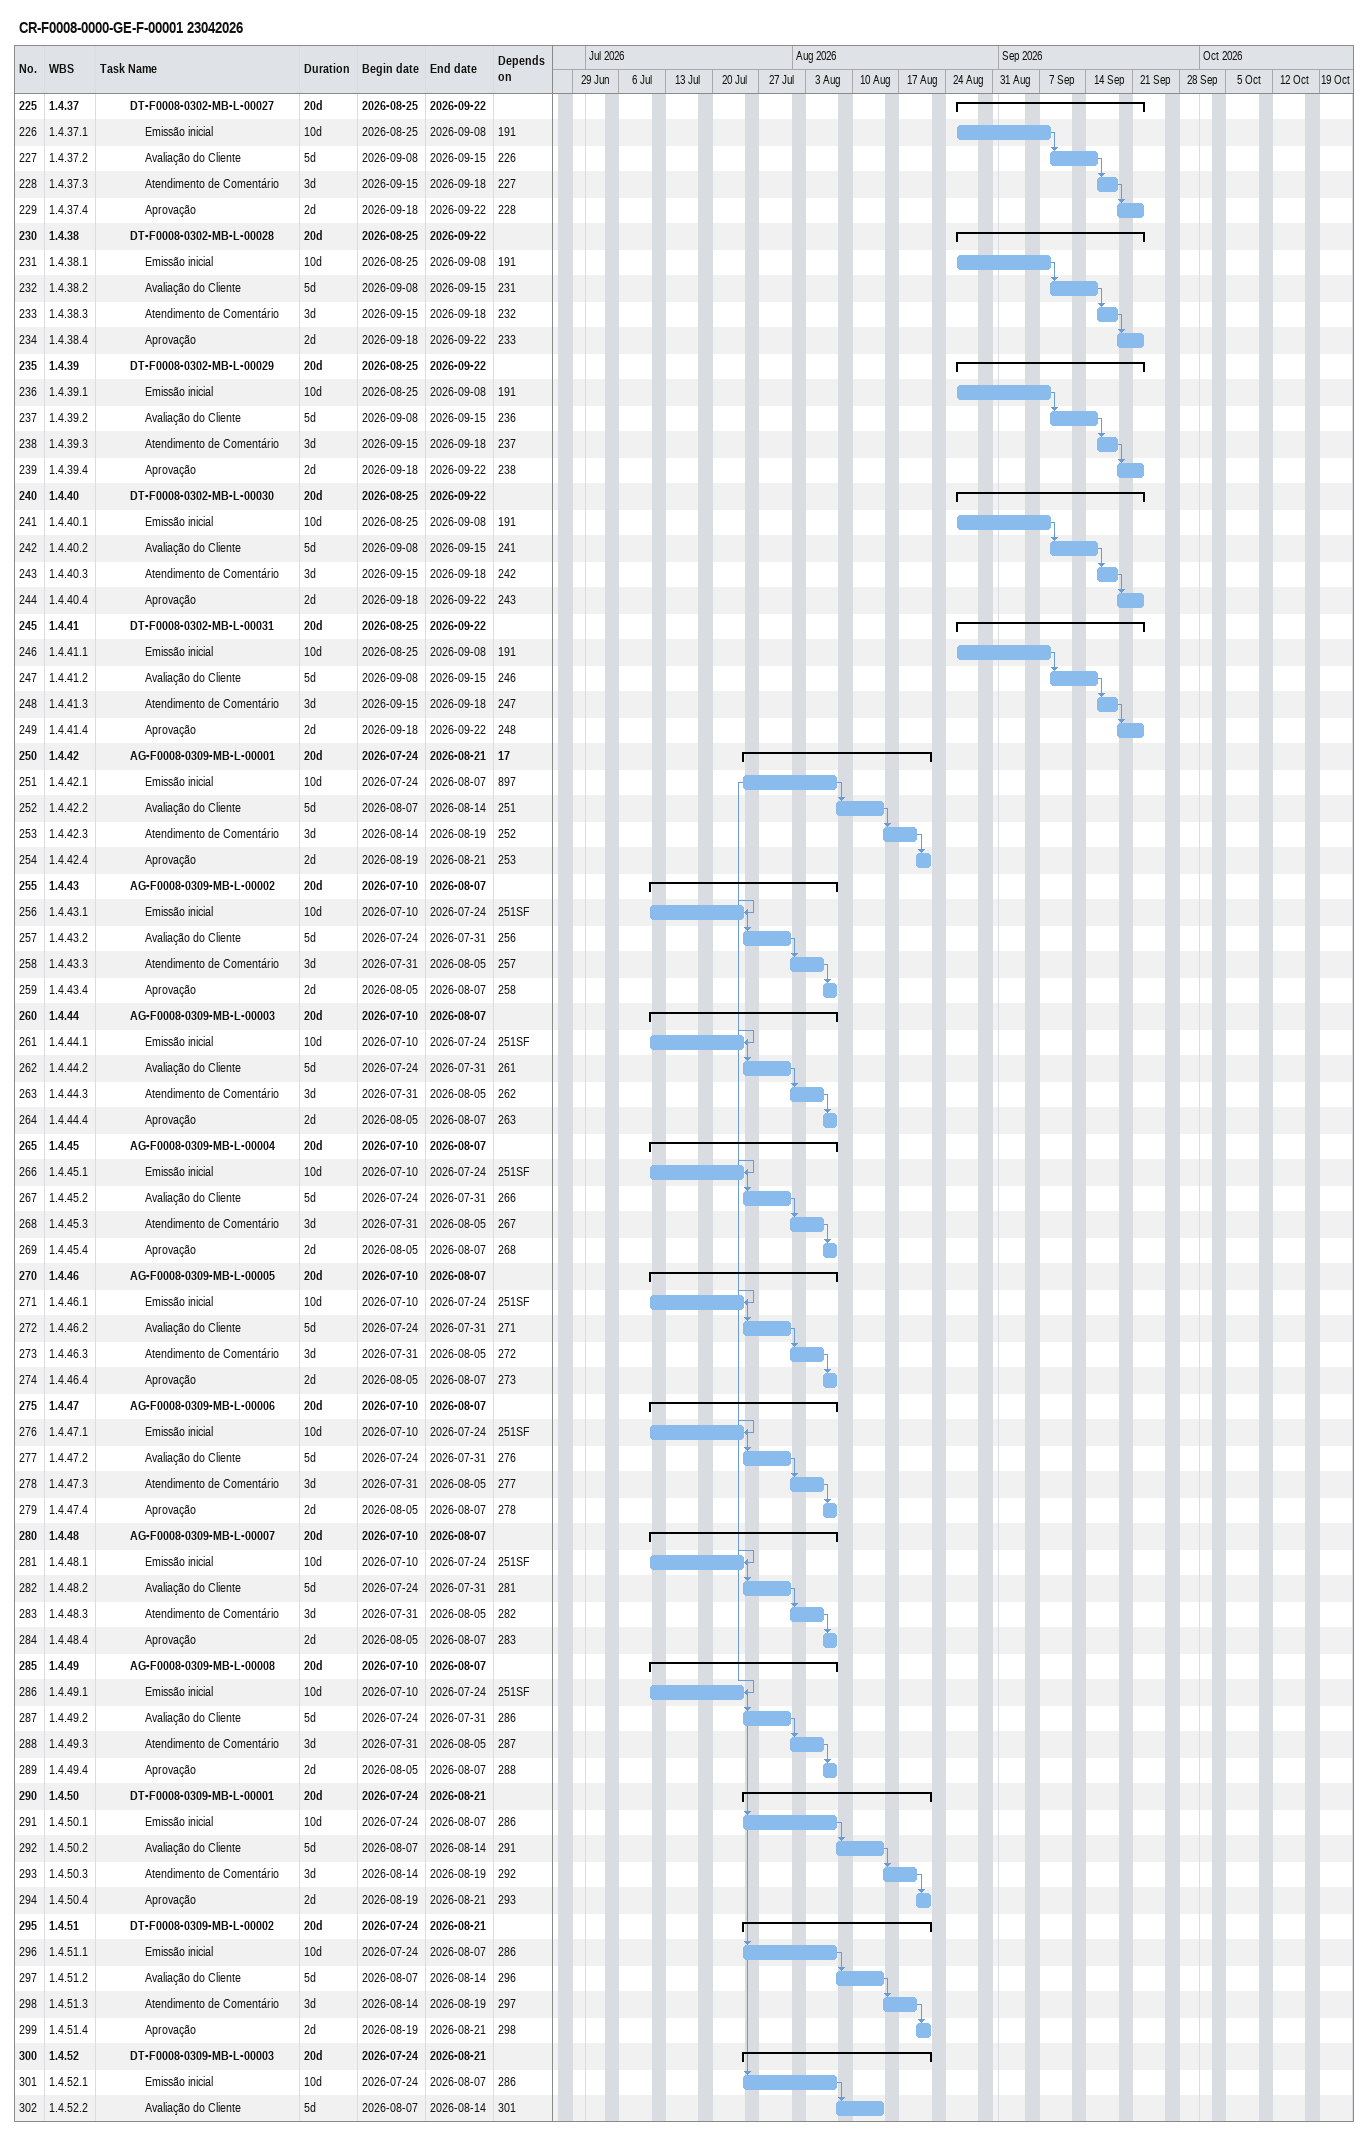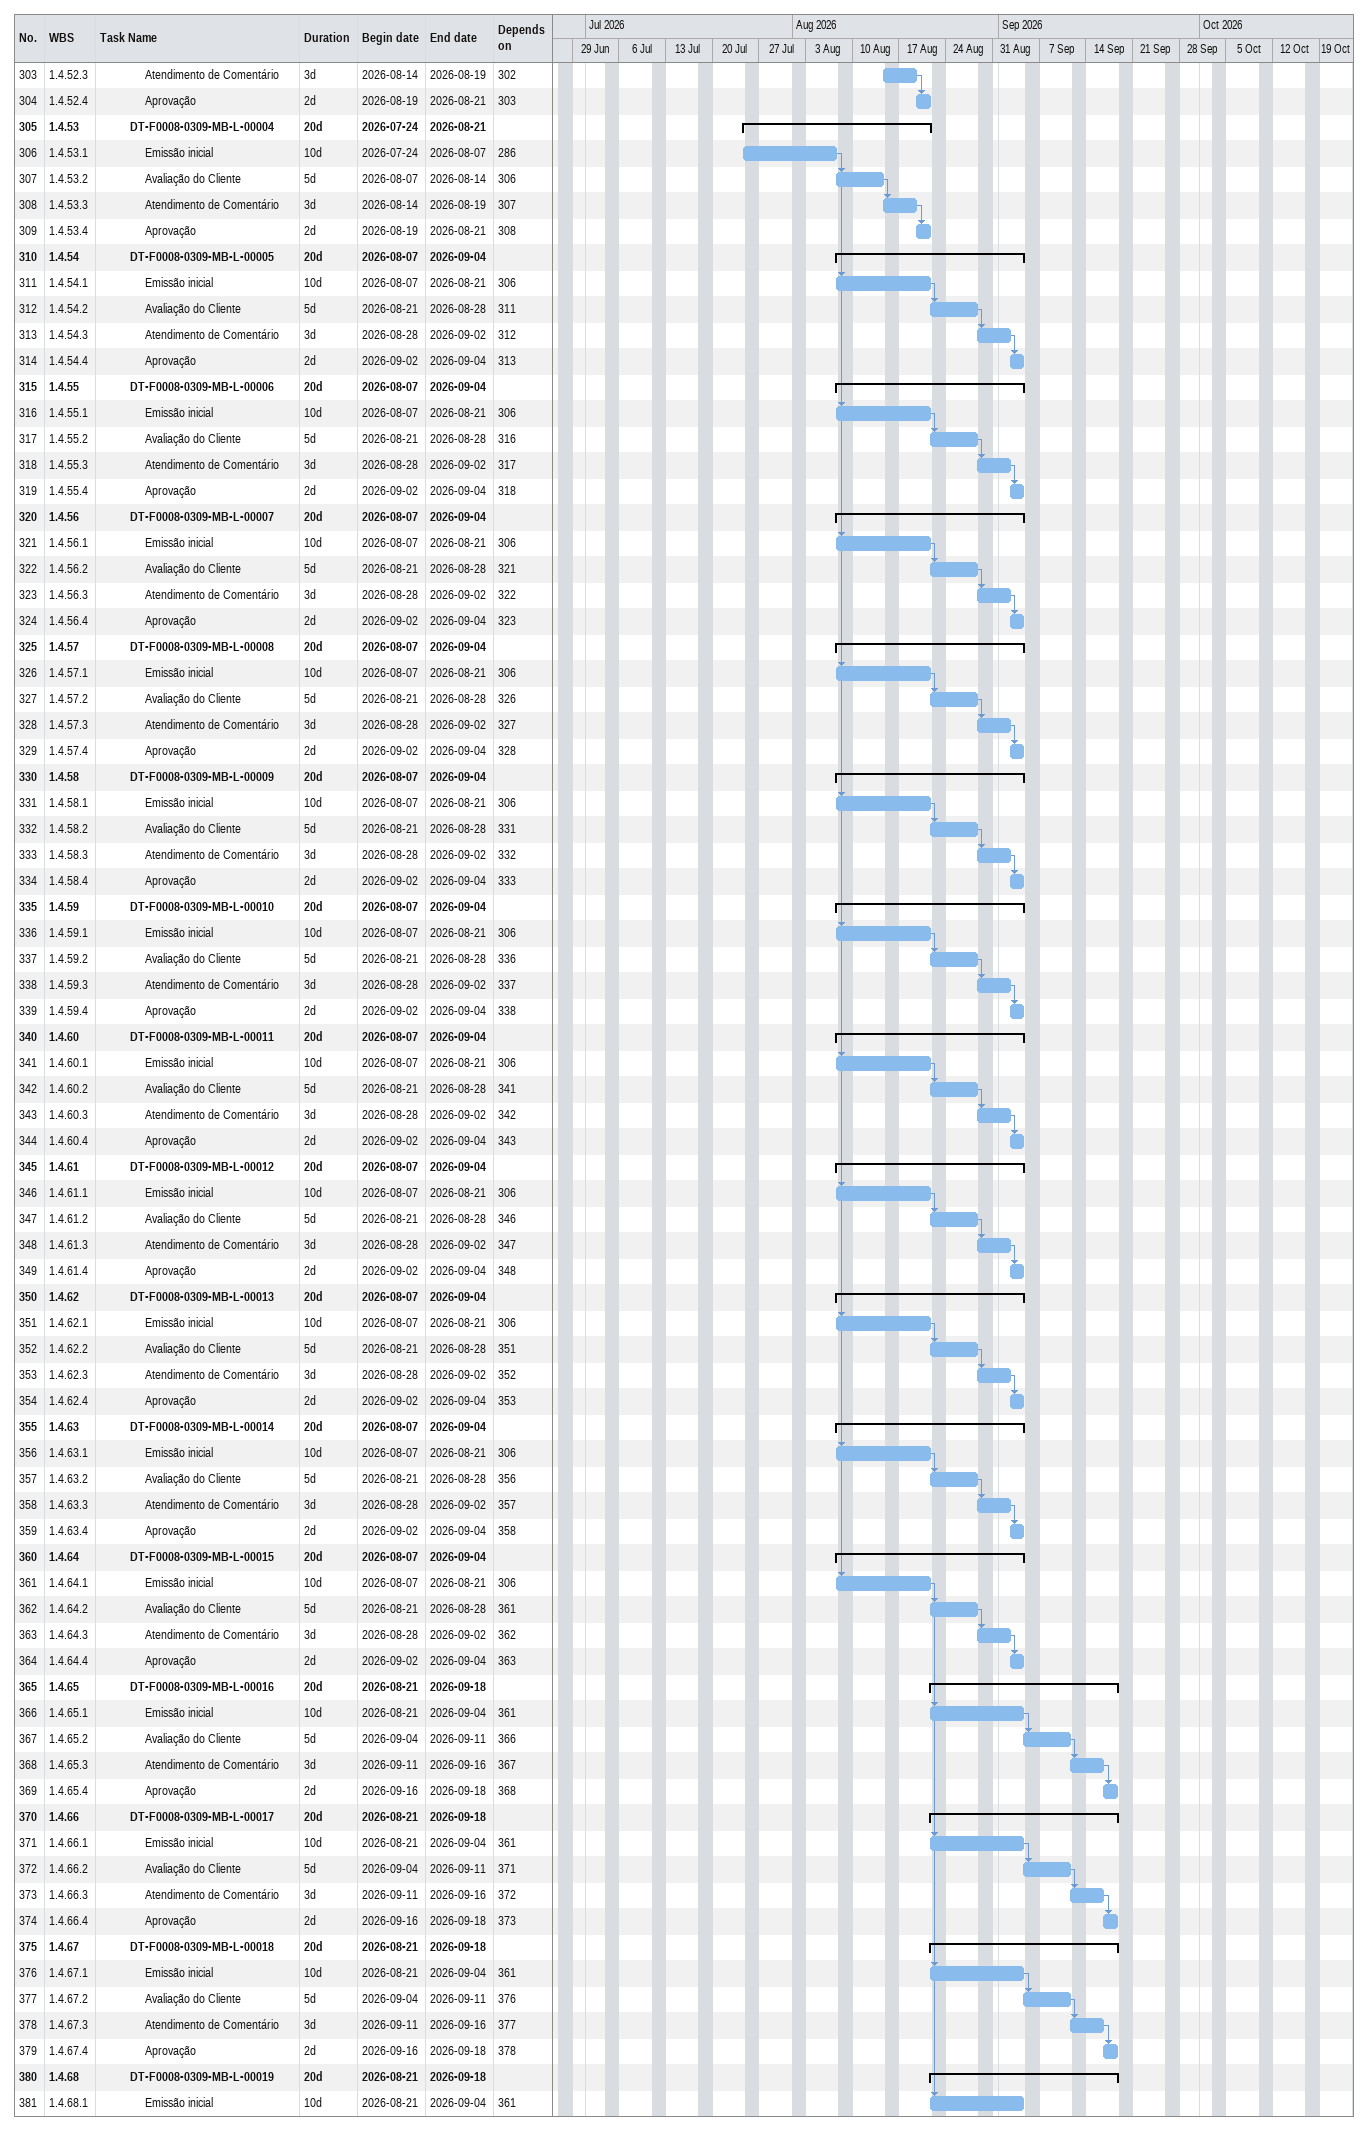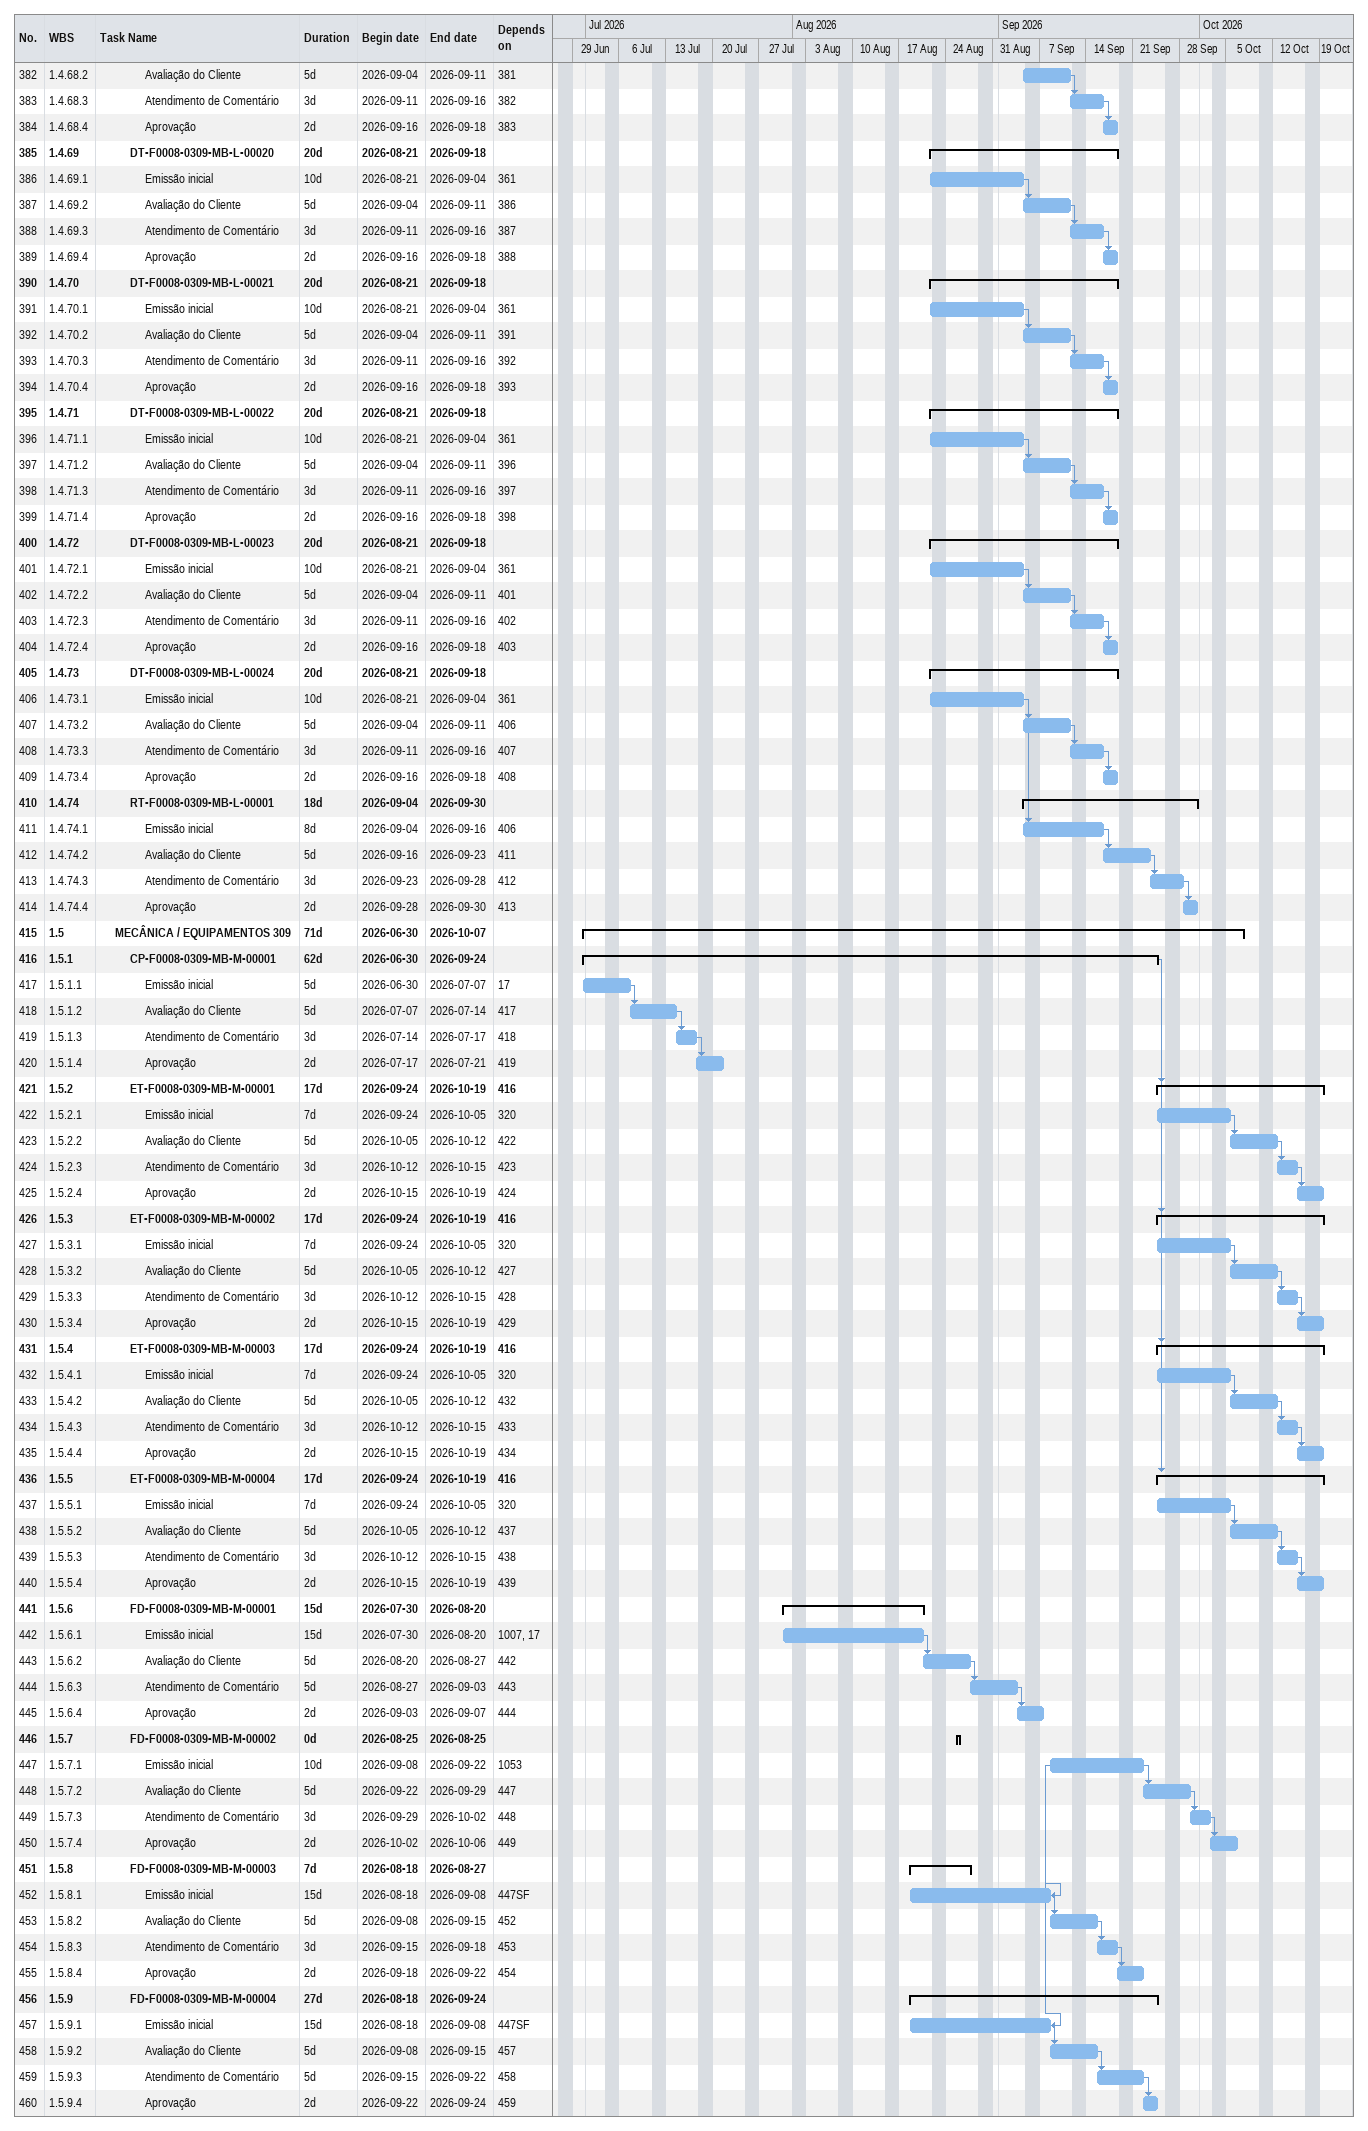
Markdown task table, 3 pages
CR-F0008-0000-GE-F-00001 23042026

| ID | WBS | Task | Duration | Start | Finish | Predecessors |
|---|---|---|---|---|---|---|
| 225 | 1.4.37 | **DT-F0008-0302-MB-L-00027** | 20d | 2026-08-25 | 2026-09-22 |  |
| 226 | 1.4.37.1 | Emissão inicial | 10d | 2026-08-25 | 2026-09-08 | 191 |
| 227 | 1.4.37.2 | Avaliação do Cliente | 5d | 2026-09-08 | 2026-09-15 | 226 |
| 228 | 1.4.37.3 | Atendimento de Comentário | 3d | 2026-09-15 | 2026-09-18 | 227 |
| 229 | 1.4.37.4 | Aprovação | 2d | 2026-09-18 | 2026-09-22 | 228 |
| 230 | 1.4.38 | **DT-F0008-0302-MB-L-00028** | 20d | 2026-08-25 | 2026-09-22 |  |
| 231 | 1.4.38.1 | Emissão inicial | 10d | 2026-08-25 | 2026-09-08 | 191 |
| 232 | 1.4.38.2 | Avaliação do Cliente | 5d | 2026-09-08 | 2026-09-15 | 231 |
| 233 | 1.4.38.3 | Atendimento de Comentário | 3d | 2026-09-15 | 2026-09-18 | 232 |
| 234 | 1.4.38.4 | Aprovação | 2d | 2026-09-18 | 2026-09-22 | 233 |
| 235 | 1.4.39 | **DT-F0008-0302-MB-L-00029** | 20d | 2026-08-25 | 2026-09-22 |  |
| 236 | 1.4.39.1 | Emissão inicial | 10d | 2026-08-25 | 2026-09-08 | 191 |
| 237 | 1.4.39.2 | Avaliação do Cliente | 5d | 2026-09-08 | 2026-09-15 | 236 |
| 238 | 1.4.39.3 | Atendimento de Comentário | 3d | 2026-09-15 | 2026-09-18 | 237 |
| 239 | 1.4.39.4 | Aprovação | 2d | 2026-09-18 | 2026-09-22 | 238 |
| 240 | 1.4.40 | **DT-F0008-0302-MB-L-00030** | 20d | 2026-08-25 | 2026-09-22 |  |
| 241 | 1.4.40.1 | Emissão inicial | 10d | 2026-08-25 | 2026-09-08 | 191 |
| 242 | 1.4.40.2 | Avaliação do Cliente | 5d | 2026-09-08 | 2026-09-15 | 241 |
| 243 | 1.4.40.3 | Atendimento de Comentário | 3d | 2026-09-15 | 2026-09-18 | 242 |
| 244 | 1.4.40.4 | Aprovação | 2d | 2026-09-18 | 2026-09-22 | 243 |
| 245 | 1.4.41 | **DT-F0008-0302-MB-L-00031** | 20d | 2026-08-25 | 2026-09-22 |  |
| 246 | 1.4.41.1 | Emissão inicial | 10d | 2026-08-25 | 2026-09-08 | 191 |
| 247 | 1.4.41.2 | Avaliação do Cliente | 5d | 2026-09-08 | 2026-09-15 | 246 |
| 248 | 1.4.41.3 | Atendimento de Comentário | 3d | 2026-09-15 | 2026-09-18 | 247 |
| 249 | 1.4.41.4 | Aprovação | 2d | 2026-09-18 | 2026-09-22 | 248 |
| 250 | 1.4.42 | **AG-F0008-0309-MB-L-00001** | 20d | 2026-07-24 | 2026-08-21 | 17 |
| 251 | 1.4.42.1 | Emissão inicial | 10d | 2026-07-24 | 2026-08-07 | 897 |
| 252 | 1.4.42.2 | Avaliação do Cliente | 5d | 2026-08-07 | 2026-08-14 | 251 |
| 253 | 1.4.42.3 | Atendimento de Comentário | 3d | 2026-08-14 | 2026-08-19 | 252 |
| 254 | 1.4.42.4 | Aprovação | 2d | 2026-08-19 | 2026-08-21 | 253 |
| 255 | 1.4.43 | **AG-F0008-0309-MB-L-00002** | 20d | 2026-07-10 | 2026-08-07 |  |
| 256 | 1.4.43.1 | Emissão inicial | 10d | 2026-07-10 | 2026-07-24 | 251SF |
| 257 | 1.4.43.2 | Avaliação do Cliente | 5d | 2026-07-24 | 2026-07-31 | 256 |
| 258 | 1.4.43.3 | Atendimento de Comentário | 3d | 2026-07-31 | 2026-08-05 | 257 |
| 259 | 1.4.43.4 | Aprovação | 2d | 2026-08-05 | 2026-08-07 | 258 |
| 260 | 1.4.44 | **AG-F0008-0309-MB-L-00003** | 20d | 2026-07-10 | 2026-08-07 |  |
| 261 | 1.4.44.1 | Emissão inicial | 10d | 2026-07-10 | 2026-07-24 | 251SF |
| 262 | 1.4.44.2 | Avaliação do Cliente | 5d | 2026-07-24 | 2026-07-31 | 261 |
| 263 | 1.4.44.3 | Atendimento de Comentário | 3d | 2026-07-31 | 2026-08-05 | 262 |
| 264 | 1.4.44.4 | Aprovação | 2d | 2026-08-05 | 2026-08-07 | 263 |
| 265 | 1.4.45 | **AG-F0008-0309-MB-L-00004** | 20d | 2026-07-10 | 2026-08-07 |  |
| 266 | 1.4.45.1 | Emissão inicial | 10d | 2026-07-10 | 2026-07-24 | 251SF |
| 267 | 1.4.45.2 | Avaliação do Cliente | 5d | 2026-07-24 | 2026-07-31 | 266 |
| 268 | 1.4.45.3 | Atendimento de Comentário | 3d | 2026-07-31 | 2026-08-05 | 267 |
| 269 | 1.4.45.4 | Aprovação | 2d | 2026-08-05 | 2026-08-07 | 268 |
| 270 | 1.4.46 | **AG-F0008-0309-MB-L-00005** | 20d | 2026-07-10 | 2026-08-07 |  |
| 271 | 1.4.46.1 | Emissão inicial | 10d | 2026-07-10 | 2026-07-24 | 251SF |
| 272 | 1.4.46.2 | Avaliação do Cliente | 5d | 2026-07-24 | 2026-07-31 | 271 |
| 273 | 1.4.46.3 | Atendimento de Comentário | 3d | 2026-07-31 | 2026-08-05 | 272 |
| 274 | 1.4.46.4 | Aprovação | 2d | 2026-08-05 | 2026-08-07 | 273 |
| 275 | 1.4.47 | **AG-F0008-0309-MB-L-00006** | 20d | 2026-07-10 | 2026-08-07 |  |
| 276 | 1.4.47.1 | Emissão inicial | 10d | 2026-07-10 | 2026-07-24 | 251SF |
| 277 | 1.4.47.2 | Avaliação do Cliente | 5d | 2026-07-24 | 2026-07-31 | 276 |
| 278 | 1.4.47.3 | Atendimento de Comentário | 3d | 2026-07-31 | 2026-08-05 | 277 |
| 279 | 1.4.47.4 | Aprovação | 2d | 2026-08-05 | 2026-08-07 | 278 |
| 280 | 1.4.48 | **AG-F0008-0309-MB-L-00007** | 20d | 2026-07-10 | 2026-08-07 |  |
| 281 | 1.4.48.1 | Emissão inicial | 10d | 2026-07-10 | 2026-07-24 | 251SF |
| 282 | 1.4.48.2 | Avaliação do Cliente | 5d | 2026-07-24 | 2026-07-31 | 281 |
| 283 | 1.4.48.3 | Atendimento de Comentário | 3d | 2026-07-31 | 2026-08-05 | 282 |
| 284 | 1.4.48.4 | Aprovação | 2d | 2026-08-05 | 2026-08-07 | 283 |
| 285 | 1.4.49 | **AG-F0008-0309-MB-L-00008** | 20d | 2026-07-10 | 2026-08-07 |  |
| 286 | 1.4.49.1 | Emissão inicial | 10d | 2026-07-10 | 2026-07-24 | 251SF |
| 287 | 1.4.49.2 | Avaliação do Cliente | 5d | 2026-07-24 | 2026-07-31 | 286 |
| 288 | 1.4.49.3 | Atendimento de Comentário | 3d | 2026-07-31 | 2026-08-05 | 287 |
| 289 | 1.4.49.4 | Aprovação | 2d | 2026-08-05 | 2026-08-07 | 288 |
| 290 | 1.4.50 | **DT-F0008-0309-MB-L-00001** | 20d | 2026-07-24 | 2026-08-21 |  |
| 291 | 1.4.50.1 | Emissão inicial | 10d | 2026-07-24 | 2026-08-07 | 286 |
| 292 | 1.4.50.2 | Avaliação do Cliente | 5d | 2026-08-07 | 2026-08-14 | 291 |
| 293 | 1.4.50.3 | Atendimento de Comentário | 3d | 2026-08-14 | 2026-08-19 | 292 |
| 294 | 1.4.50.4 | Aprovação | 2d | 2026-08-19 | 2026-08-21 | 293 |
| 295 | 1.4.51 | **DT-F0008-0309-MB-L-00002** | 20d | 2026-07-24 | 2026-08-21 |  |
| 296 | 1.4.51.1 | Emissão inicial | 10d | 2026-07-24 | 2026-08-07 | 286 |
| 297 | 1.4.51.2 | Avaliação do Cliente | 5d | 2026-08-07 | 2026-08-14 | 296 |
| 298 | 1.4.51.3 | Atendimento de Comentário | 3d | 2026-08-14 | 2026-08-19 | 297 |
| 299 | 1.4.51.4 | Aprovação | 2d | 2026-08-19 | 2026-08-21 | 298 |
| 300 | 1.4.52 | **DT-F0008-0309-MB-L-00003** | 20d | 2026-07-24 | 2026-08-21 |  |
| 301 | 1.4.52.1 | Emissão inicial | 10d | 2026-07-24 | 2026-08-07 | 286 |
| 302 | 1.4.52.2 | Avaliação do Cliente | 5d | 2026-08-07 | 2026-08-14 | 301 |
| 303 | 1.4.52.3 | Atendimento de Comentário | 3d | 2026-08-14 | 2026-08-19 | 302 |
| 304 | 1.4.52.4 | Aprovação | 2d | 2026-08-19 | 2026-08-21 | 303 |
| 305 | 1.4.53 | **DT-F0008-0309-MB-L-00004** | 20d | 2026-07-24 | 2026-08-21 |  |
| 306 | 1.4.53.1 | Emissão inicial | 10d | 2026-07-24 | 2026-08-07 | 286 |
| 307 | 1.4.53.2 | Avaliação do Cliente | 5d | 2026-08-07 | 2026-08-14 | 306 |
| 308 | 1.4.53.3 | Atendimento de Comentário | 3d | 2026-08-14 | 2026-08-19 | 307 |
| 309 | 1.4.53.4 | Aprovação | 2d | 2026-08-19 | 2026-08-21 | 308 |
| 310 | 1.4.54 | **DT-F0008-0309-MB-L-00005** | 20d | 2026-08-07 | 2026-09-04 |  |
| 311 | 1.4.54.1 | Emissão inicial | 10d | 2026-08-07 | 2026-08-21 | 306 |
| 312 | 1.4.54.2 | Avaliação do Cliente | 5d | 2026-08-21 | 2026-08-28 | 311 |
| 313 | 1.4.54.3 | Atendimento de Comentário | 3d | 2026-08-28 | 2026-09-02 | 312 |
| 314 | 1.4.54.4 | Aprovação | 2d | 2026-09-02 | 2026-09-04 | 313 |
| 315 | 1.4.55 | **DT-F0008-0309-MB-L-00006** | 20d | 2026-08-07 | 2026-09-04 |  |
| 316 | 1.4.55.1 | Emissão inicial | 10d | 2026-08-07 | 2026-08-21 | 306 |
| 317 | 1.4.55.2 | Avaliação do Cliente | 5d | 2026-08-21 | 2026-08-28 | 316 |
| 318 | 1.4.55.3 | Atendimento de Comentário | 3d | 2026-08-28 | 2026-09-02 | 317 |
| 319 | 1.4.55.4 | Aprovação | 2d | 2026-09-02 | 2026-09-04 | 318 |
| 320 | 1.4.56 | **DT-F0008-0309-MB-L-00007** | 20d | 2026-08-07 | 2026-09-04 |  |
| 321 | 1.4.56.1 | Emissão inicial | 10d | 2026-08-07 | 2026-08-21 | 306 |
| 322 | 1.4.56.2 | Avaliação do Cliente | 5d | 2026-08-21 | 2026-08-28 | 321 |
| 323 | 1.4.56.3 | Atendimento de Comentário | 3d | 2026-08-28 | 2026-09-02 | 322 |
| 324 | 1.4.56.4 | Aprovação | 2d | 2026-09-02 | 2026-09-04 | 323 |
| 325 | 1.4.57 | **DT-F0008-0309-MB-L-00008** | 20d | 2026-08-07 | 2026-09-04 |  |
| 326 | 1.4.57.1 | Emissão inicial | 10d | 2026-08-07 | 2026-08-21 | 306 |
| 327 | 1.4.57.2 | Avaliação do Cliente | 5d | 2026-08-21 | 2026-08-28 | 326 |
| 328 | 1.4.57.3 | Atendimento de Comentário | 3d | 2026-08-28 | 2026-09-02 | 327 |
| 329 | 1.4.57.4 | Aprovação | 2d | 2026-09-02 | 2026-09-04 | 328 |
| 330 | 1.4.58 | **DT-F0008-0309-MB-L-00009** | 20d | 2026-08-07 | 2026-09-04 |  |
| 331 | 1.4.58.1 | Emissão inicial | 10d | 2026-08-07 | 2026-08-21 | 306 |
| 332 | 1.4.58.2 | Avaliação do Cliente | 5d | 2026-08-21 | 2026-08-28 | 331 |
| 333 | 1.4.58.3 | Atendimento de Comentário | 3d | 2026-08-28 | 2026-09-02 | 332 |
| 334 | 1.4.58.4 | Aprovação | 2d | 2026-09-02 | 2026-09-04 | 333 |
| 335 | 1.4.59 | **DT-F0008-0309-MB-L-00010** | 20d | 2026-08-07 | 2026-09-04 |  |
| 336 | 1.4.59.1 | Emissão inicial | 10d | 2026-08-07 | 2026-08-21 | 306 |
| 337 | 1.4.59.2 | Avaliação do Cliente | 5d | 2026-08-21 | 2026-08-28 | 336 |
| 338 | 1.4.59.3 | Atendimento de Comentário | 3d | 2026-08-28 | 2026-09-02 | 337 |
| 339 | 1.4.59.4 | Aprovação | 2d | 2026-09-02 | 2026-09-04 | 338 |
| 340 | 1.4.60 | **DT-F0008-0309-MB-L-00011** | 20d | 2026-08-07 | 2026-09-04 |  |
| 341 | 1.4.60.1 | Emissão inicial | 10d | 2026-08-07 | 2026-08-21 | 306 |
| 342 | 1.4.60.2 | Avaliação do Cliente | 5d | 2026-08-21 | 2026-08-28 | 341 |
| 343 | 1.4.60.3 | Atendimento de Comentário | 3d | 2026-08-28 | 2026-09-02 | 342 |
| 344 | 1.4.60.4 | Aprovação | 2d | 2026-09-02 | 2026-09-04 | 343 |
| 345 | 1.4.61 | **DT-F0008-0309-MB-L-00012** | 20d | 2026-08-07 | 2026-09-04 |  |
| 346 | 1.4.61.1 | Emissão inicial | 10d | 2026-08-07 | 2026-08-21 | 306 |
| 347 | 1.4.61.2 | Avaliação do Cliente | 5d | 2026-08-21 | 2026-08-28 | 346 |
| 348 | 1.4.61.3 | Atendimento de Comentário | 3d | 2026-08-28 | 2026-09-02 | 347 |
| 349 | 1.4.61.4 | Aprovação | 2d | 2026-09-02 | 2026-09-04 | 348 |
| 350 | 1.4.62 | **DT-F0008-0309-MB-L-00013** | 20d | 2026-08-07 | 2026-09-04 |  |
| 351 | 1.4.62.1 | Emissão inicial | 10d | 2026-08-07 | 2026-08-21 | 306 |
| 352 | 1.4.62.2 | Avaliação do Cliente | 5d | 2026-08-21 | 2026-08-28 | 351 |
| 353 | 1.4.62.3 | Atendimento de Comentário | 3d | 2026-08-28 | 2026-09-02 | 352 |
| 354 | 1.4.62.4 | Aprovação | 2d | 2026-09-02 | 2026-09-04 | 353 |
| 355 | 1.4.63 | **DT-F0008-0309-MB-L-00014** | 20d | 2026-08-07 | 2026-09-04 |  |
| 356 | 1.4.63.1 | Emissão inicial | 10d | 2026-08-07 | 2026-08-21 | 306 |
| 357 | 1.4.63.2 | Avaliação do Cliente | 5d | 2026-08-21 | 2026-08-28 | 356 |
| 358 | 1.4.63.3 | Atendimento de Comentário | 3d | 2026-08-28 | 2026-09-02 | 357 |
| 359 | 1.4.63.4 | Aprovação | 2d | 2026-09-02 | 2026-09-04 | 358 |
| 360 | 1.4.64 | **DT-F0008-0309-MB-L-00015** | 20d | 2026-08-07 | 2026-09-04 |  |
| 361 | 1.4.64.1 | Emissão inicial | 10d | 2026-08-07 | 2026-08-21 | 306 |
| 362 | 1.4.64.2 | Avaliação do Cliente | 5d | 2026-08-21 | 2026-08-28 | 361 |
| 363 | 1.4.64.3 | Atendimento de Comentário | 3d | 2026-08-28 | 2026-09-02 | 362 |
| 364 | 1.4.64.4 | Aprovação | 2d | 2026-09-02 | 2026-09-04 | 363 |
| 365 | 1.4.65 | **DT-F0008-0309-MB-L-00016** | 20d | 2026-08-21 | 2026-09-18 |  |
| 366 | 1.4.65.1 | Emissão inicial | 10d | 2026-08-21 | 2026-09-04 | 361 |
| 367 | 1.4.65.2 | Avaliação do Cliente | 5d | 2026-09-04 | 2026-09-11 | 366 |
| 368 | 1.4.65.3 | Atendimento de Comentário | 3d | 2026-09-11 | 2026-09-16 | 367 |
| 369 | 1.4.65.4 | Aprovação | 2d | 2026-09-16 | 2026-09-18 | 368 |
| 370 | 1.4.66 | **DT-F0008-0309-MB-L-00017** | 20d | 2026-08-21 | 2026-09-18 |  |
| 371 | 1.4.66.1 | Emissão inicial | 10d | 2026-08-21 | 2026-09-04 | 361 |
| 372 | 1.4.66.2 | Avaliação do Cliente | 5d | 2026-09-04 | 2026-09-11 | 371 |
| 373 | 1.4.66.3 | Atendimento de Comentário | 3d | 2026-09-11 | 2026-09-16 | 372 |
| 374 | 1.4.66.4 | Aprovação | 2d | 2026-09-16 | 2026-09-18 | 373 |
| 375 | 1.4.67 | **DT-F0008-0309-MB-L-00018** | 20d | 2026-08-21 | 2026-09-18 |  |
| 376 | 1.4.67.1 | Emissão inicial | 10d | 2026-08-21 | 2026-09-04 | 361 |
| 377 | 1.4.67.2 | Avaliação do Cliente | 5d | 2026-09-04 | 2026-09-11 | 376 |
| 378 | 1.4.67.3 | Atendimento de Comentário | 3d | 2026-09-11 | 2026-09-16 | 377 |
| 379 | 1.4.67.4 | Aprovação | 2d | 2026-09-16 | 2026-09-18 | 378 |
| 380 | 1.4.68 | **DT-F0008-0309-MB-L-00019** | 20d | 2026-08-21 | 2026-09-18 |  |
| 381 | 1.4.68.1 | Emissão inicial | 10d | 2026-08-21 | 2026-09-04 | 361 |
| 382 | 1.4.68.2 | Avaliação do Cliente | 5d | 2026-09-04 | 2026-09-11 | 381 |
| 383 | 1.4.68.3 | Atendimento de Comentário | 3d | 2026-09-11 | 2026-09-16 | 382 |
| 384 | 1.4.68.4 | Aprovação | 2d | 2026-09-16 | 2026-09-18 | 383 |
| 385 | 1.4.69 | **DT-F0008-0309-MB-L-00020** | 20d | 2026-08-21 | 2026-09-18 |  |
| 386 | 1.4.69.1 | Emissão inicial | 10d | 2026-08-21 | 2026-09-04 | 361 |
| 387 | 1.4.69.2 | Avaliação do Cliente | 5d | 2026-09-04 | 2026-09-11 | 386 |
| 388 | 1.4.69.3 | Atendimento de Comentário | 3d | 2026-09-11 | 2026-09-16 | 387 |
| 389 | 1.4.69.4 | Aprovação | 2d | 2026-09-16 | 2026-09-18 | 388 |
| 390 | 1.4.70 | **DT-F0008-0309-MB-L-00021** | 20d | 2026-08-21 | 2026-09-18 |  |
| 391 | 1.4.70.1 | Emissão inicial | 10d | 2026-08-21 | 2026-09-04 | 361 |
| 392 | 1.4.70.2 | Avaliação do Cliente | 5d | 2026-09-04 | 2026-09-11 | 391 |
| 393 | 1.4.70.3 | Atendimento de Comentário | 3d | 2026-09-11 | 2026-09-16 | 392 |
| 394 | 1.4.70.4 | Aprovação | 2d | 2026-09-16 | 2026-09-18 | 393 |
| 395 | 1.4.71 | **DT-F0008-0309-MB-L-00022** | 20d | 2026-08-21 | 2026-09-18 |  |
| 396 | 1.4.71.1 | Emissão inicial | 10d | 2026-08-21 | 2026-09-04 | 361 |
| 397 | 1.4.71.2 | Avaliação do Cliente | 5d | 2026-09-04 | 2026-09-11 | 396 |
| 398 | 1.4.71.3 | Atendimento de Comentário | 3d | 2026-09-11 | 2026-09-16 | 397 |
| 399 | 1.4.71.4 | Aprovação | 2d | 2026-09-16 | 2026-09-18 | 398 |
| 400 | 1.4.72 | **DT-F0008-0309-MB-L-00023** | 20d | 2026-08-21 | 2026-09-18 |  |
| 401 | 1.4.72.1 | Emissão inicial | 10d | 2026-08-21 | 2026-09-04 | 361 |
| 402 | 1.4.72.2 | Avaliação do Cliente | 5d | 2026-09-04 | 2026-09-11 | 401 |
| 403 | 1.4.72.3 | Atendimento de Comentário | 3d | 2026-09-11 | 2026-09-16 | 402 |
| 404 | 1.4.72.4 | Aprovação | 2d | 2026-09-16 | 2026-09-18 | 403 |
| 405 | 1.4.73 | **DT-F0008-0309-MB-L-00024** | 20d | 2026-08-21 | 2026-09-18 |  |
| 406 | 1.4.73.1 | Emissão inicial | 10d | 2026-08-21 | 2026-09-04 | 361 |
| 407 | 1.4.73.2 | Avaliação do Cliente | 5d | 2026-09-04 | 2026-09-11 | 406 |
| 408 | 1.4.73.3 | Atendimento de Comentário | 3d | 2026-09-11 | 2026-09-16 | 407 |
| 409 | 1.4.73.4 | Aprovação | 2d | 2026-09-16 | 2026-09-18 | 408 |
| 410 | 1.4.74 | **RT-F0008-0309-MB-L-00001** | 18d | 2026-09-04 | 2026-09-30 |  |
| 411 | 1.4.74.1 | Emissão inicial | 8d | 2026-09-04 | 2026-09-16 | 406 |
| 412 | 1.4.74.2 | Avaliação do Cliente | 5d | 2026-09-16 | 2026-09-23 | 411 |
| 413 | 1.4.74.3 | Atendimento de Comentário | 3d | 2026-09-23 | 2026-09-28 | 412 |
| 414 | 1.4.74.4 | Aprovação | 2d | 2026-09-28 | 2026-09-30 | 413 |
| 415 | 1.5 | **MECÂNICA / EQUIPAMENTOS 309** | 71d | 2026-06-30 | 2026-10-07 |  |
| 416 | 1.5.1 | **CP-F0008-0309-MB-M-00001** | 62d | 2026-06-30 | 2026-09-24 |  |
| 417 | 1.5.1.1 | Emissão inicial | 5d | 2026-06-30 | 2026-07-07 | 17 |
| 418 | 1.5.1.2 | Avaliação do Cliente | 5d | 2026-07-07 | 2026-07-14 | 417 |
| 419 | 1.5.1.3 | Atendimento de Comentário | 3d | 2026-07-14 | 2026-07-17 | 418 |
| 420 | 1.5.1.4 | Aprovação | 2d | 2026-07-17 | 2026-07-21 | 419 |
| 421 | 1.5.2 | **ET-F0008-0309-MB-M-00001** | 17d | 2026-09-24 | 2026-10-19 | 416 |
| 422 | 1.5.2.1 | Emissão inicial | 7d | 2026-09-24 | 2026-10-05 | 320 |
| 423 | 1.5.2.2 | Avaliação do Cliente | 5d | 2026-10-05 | 2026-10-12 | 422 |
| 424 | 1.5.2.3 | Atendimento de Comentário | 3d | 2026-10-12 | 2026-10-15 | 423 |
| 425 | 1.5.2.4 | Aprovação | 2d | 2026-10-15 | 2026-10-19 | 424 |
| 426 | 1.5.3 | **ET-F0008-0309-MB-M-00002** | 17d | 2026-09-24 | 2026-10-19 | 416 |
| 427 | 1.5.3.1 | Emissão inicial | 7d | 2026-09-24 | 2026-10-05 | 320 |
| 428 | 1.5.3.2 | Avaliação do Cliente | 5d | 2026-10-05 | 2026-10-12 | 427 |
| 429 | 1.5.3.3 | Atendimento de Comentário | 3d | 2026-10-12 | 2026-10-15 | 428 |
| 430 | 1.5.3.4 | Aprovação | 2d | 2026-10-15 | 2026-10-19 | 429 |
| 431 | 1.5.4 | **ET-F0008-0309-MB-M-00003** | 17d | 2026-09-24 | 2026-10-19 | 416 |
| 432 | 1.5.4.1 | Emissão inicial | 7d | 2026-09-24 | 2026-10-05 | 320 |
| 433 | 1.5.4.2 | Avaliação do Cliente | 5d | 2026-10-05 | 2026-10-12 | 432 |
| 434 | 1.5.4.3 | Atendimento de Comentário | 3d | 2026-10-12 | 2026-10-15 | 433 |
| 435 | 1.5.4.4 | Aprovação | 2d | 2026-10-15 | 2026-10-19 | 434 |
| 436 | 1.5.5 | **ET-F0008-0309-MB-M-00004** | 17d | 2026-09-24 | 2026-10-19 | 416 |
| 437 | 1.5.5.1 | Emissão inicial | 7d | 2026-09-24 | 2026-10-05 | 320 |
| 438 | 1.5.5.2 | Avaliação do Cliente | 5d | 2026-10-05 | 2026-10-12 | 437 |
| 439 | 1.5.5.3 | Atendimento de Comentário | 3d | 2026-10-12 | 2026-10-15 | 438 |
| 440 | 1.5.5.4 | Aprovação | 2d | 2026-10-15 | 2026-10-19 | 439 |
| 441 | 1.5.6 | **FD-F0008-0309-MB-M-00001** | 15d | 2026-07-30 | 2026-08-20 |  |
| 442 | 1.5.6.1 | Emissão inicial | 15d | 2026-07-30 | 2026-08-20 | 1007, 17 |
| 443 | 1.5.6.2 | Avaliação do Cliente | 5d | 2026-08-20 | 2026-08-27 | 442 |
| 444 | 1.5.6.3 | Atendimento de Comentário | 5d | 2026-08-27 | 2026-09-03 | 443 |
| 445 | 1.5.6.4 | Aprovação | 2d | 2026-09-03 | 2026-09-07 | 444 |
| 446 | 1.5.7 | **FD-F0008-0309-MB-M-00002** | 0d | 2026-08-25 | 2026-08-25 |  |
| 447 | 1.5.7.1 | Emissão inicial | 10d | 2026-09-08 | 2026-09-22 | 1053 |
| 448 | 1.5.7.2 | Avaliação do Cliente | 5d | 2026-09-22 | 2026-09-29 | 447 |
| 449 | 1.5.7.3 | Atendimento de Comentário | 3d | 2026-09-29 | 2026-10-02 | 448 |
| 450 | 1.5.7.4 | Aprovação | 2d | 2026-10-02 | 2026-10-06 | 449 |
| 451 | 1.5.8 | **FD-F0008-0309-MB-M-00003** | 7d | 2026-08-18 | 2026-08-27 |  |
| 452 | 1.5.8.1 | Emissão inicial | 15d | 2026-08-18 | 2026-09-08 | 447SF |
| 453 | 1.5.8.2 | Avaliação do Cliente | 5d | 2026-09-08 | 2026-09-15 | 452 |
| 454 | 1.5.8.3 | Atendimento de Comentário | 3d | 2026-09-15 | 2026-09-18 | 453 |
| 455 | 1.5.8.4 | Aprovação | 2d | 2026-09-18 | 2026-09-22 | 454 |
| 456 | 1.5.9 | **FD-F0008-0309-MB-M-00004** | 27d | 2026-08-18 | 2026-09-24 |  |
| 457 | 1.5.9.1 | Emissão inicial | 15d | 2026-08-18 | 2026-09-08 | 447SF |
| 458 | 1.5.9.2 | Avaliação do Cliente | 5d | 2026-09-08 | 2026-09-15 | 457 |
| 459 | 1.5.9.3 | Atendimento de Comentário | 5d | 2026-09-15 | 2026-09-22 | 458 |
| 460 | 1.5.9.4 | Aprovação | 2d | 2026-09-22 | 2026-09-24 | 459 |
